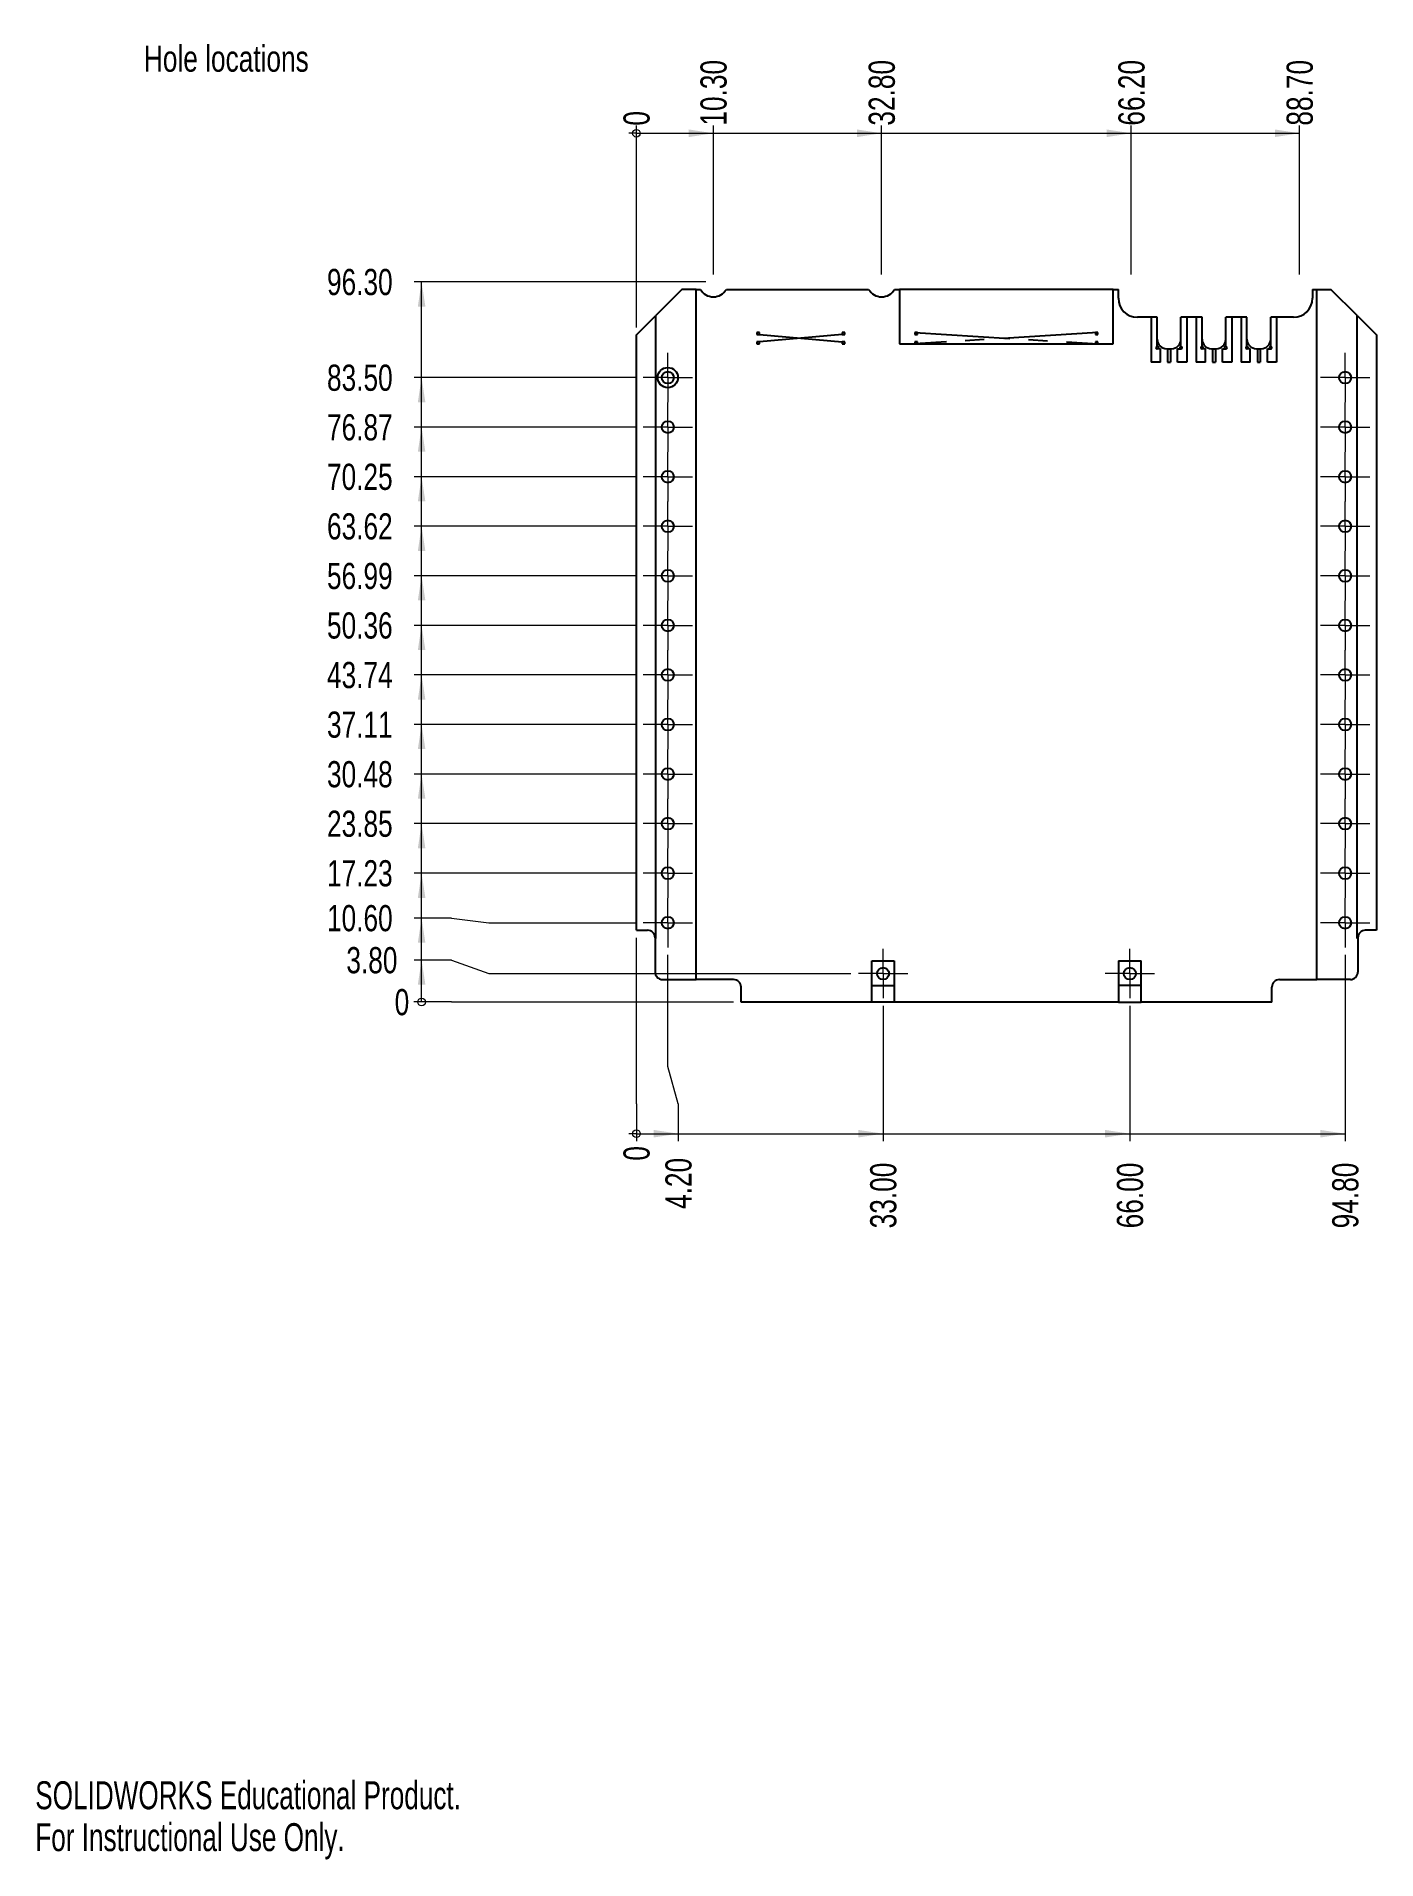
# Paper-space layout 'Sheet2' of a CAD drawing. Header units: millimetres. Extents: x 0 to 179, y 0 to 244.
import ezdxf

# ---------------------------------------------------------------- set-up
doc = ezdxf.new("R2010")
doc.units = ezdxf.units.MM
doc.linetypes.add('CENTERX2', pattern=[20.32, 12.7, -2.54, 2.54, -2.54])
doc.styles.add('SLDTEXTSTYLE0', font='TXT', dxfattribs={"width": 0.75})
doc.styles.add('SLDTEXTSTYLE1', font='TXT', dxfattribs={"width": 0.7})
doc.dimstyles.new('SLDDIMSTYLE0', dxfattribs={"dimtxt": 3.5, "dimasz": 0.338667, "dimexe": 0, "dimexo": 0.0625, "dimgap": 0.875, "dimtad": 0, "dimtih": 1, "dimtoh": 1, "dimdec": 0, "dimrnd": 1e-09, "dimdsep": 46, "dimtxsty": 'SLDTEXTSTYLE0', "dimblk1": 'ORIGIN', "dimblk2": 'ORIGIN', "dimsah": 1, "dimcen": 0.09, "dimadec": 0, "dimazin": 2, "dimtfac": 1, "dimtdec": 0, "dimtofl": 0, "dimtmove": 0, "dimatfit": 3, "dimldrblk": 'ORIGIN', "dimfxl": 1, "dimfrac": 2, "dimtolj": 1, "dimtzin": 12, "dimarcsym": 0})
doc.dimstyles.new('SLDDIMSTYLE1', dxfattribs={"dimtxt": 3.5, "dimasz": 3.302, "dimexe": 0, "dimexo": 0.0625, "dimgap": 0.875, "dimtad": 0, "dimtih": 1, "dimtoh": 1, "dimrnd": 1e-09, "dimzin": 4, "dimdsep": 46, "dimtxsty": 'SLDTEXTSTYLE0', "dimsah": 1, "dimcen": 0.09, "dimadec": 0, "dimazin": 1, "dimtfac": 1, "dimtofl": 0, "dimtmove": 0, "dimatfit": 3, "dimfxl": 1, "dimfrac": 2, "dimtolj": 1, "dimtzin": 12, "dimarcsym": 0})
doc.dimstyles.new('SLDDIMSTYLE2', dxfattribs={"dimtxt": 3.5, "dimasz": 3.302, "dimexe": 0, "dimexo": 0.0625, "dimgap": 0.875, "dimtad": 0, "dimtih": 1, "dimtoh": 1, "dimrnd": 1e-09, "dimzin": 12, "dimdsep": 46, "dimtxsty": 'SLDTEXTSTYLE0', "dimsah": 1, "dimcen": 0.09, "dimadec": 0, "dimazin": 3, "dimtfac": 1, "dimtofl": 0, "dimtmove": 0, "dimatfit": 3, "dimfxl": 1, "dimfrac": 2, "dimtolj": 1, "dimtzin": 12, "dimarcsym": 0})

# ---------------------------------------------------------------- blocks, each defined once
blk = doc.blocks.new('_ORIGIN')
at = {"color": 0, "linetype": 'ByBlock', "lineweight": -2}
blk.add_line((0, 0), (-1, 0), dxfattribs=at)
blk.add_circle((0, 0), 0.5, dxfattribs=at)
blk = doc.blocks.new('_D_26')
at = {"color": 7, "linetype": 'Continuous', "lineweight": 18}
for p, q in [((55.66, 114.63), (50.66, 114.63)), ((55.66, 114.63), (60.66, 114.63)), ((60.66, 114.63), (93.4, 114.63))]:
    blk.add_line(p, q, dxfattribs=at)
at = {"color": 7, "linetype": 'Continuous', "lineweight": 18, "xscale": 1.016, "yscale": 1.016}
blk.add_blockref('_ORIGIN', (51.67, 114.63), dxfattribs=at)
at = {"color": 7, "linetype": 'Continuous', "lineweight": 18, "insert": (48.07, 116.36), "char_height": 3.5, "attachment_point": 1, "style": 'SLDTEXTSTYLE0'}
blk.add_mtext('0', dxfattribs=at)
blk = doc.blocks.new('_D_27')
at = {"color": 7, "linetype": 'Continuous', "lineweight": 18}
for p, q in [((55.66, 120.24), (50.66, 120.24)), ((51.67, 114.63), (51.67, 120.24)), ((55.66, 120.24), (60.66, 118.43)), ((60.66, 118.43), (109.1, 118.43))]:
    blk.add_line(p, q, dxfattribs=at)
blk.add_solid([(51.67, 120.24), (51.17, 116.94), (52.18, 116.94)], dxfattribs=at)
at = {"color": 7, "linetype": 'Continuous', "lineweight": 18, "insert": (41.61, 121.97), "char_height": 3.5, "attachment_point": 1, "style": 'SLDTEXTSTYLE0'}
blk.add_mtext('3.80', dxfattribs=at)
blk = doc.blocks.new('_D_28')
at = {"color": 7, "linetype": 'Continuous', "lineweight": 18}
for p, q in [((55.66, 125.85), (50.66, 125.85)), ((51.67, 120.24), (51.67, 125.85)), ((55.66, 125.85), (60.66, 125.23)), ((60.66, 125.23), (80.3, 125.23))]:
    blk.add_line(p, q, dxfattribs=at)
blk.add_solid([(51.67, 125.85), (51.17, 122.55), (52.18, 122.55)], dxfattribs=at)
at = {"color": 7, "linetype": 'Continuous', "lineweight": 18, "insert": (39.02, 127.59), "char_height": 3.5, "attachment_point": 1, "style": 'SLDTEXTSTYLE0'}
blk.add_mtext('10.60', dxfattribs=at)
blk = doc.blocks.new('_D_29')
at = {"color": 7, "linetype": 'Continuous', "lineweight": 18}
for p, q in [((80.3, 131.86), (50.66, 131.86)), ((51.67, 125.85), (51.67, 131.86))]:
    blk.add_line(p, q, dxfattribs=at)
blk.add_solid([(51.67, 131.86), (51.17, 128.55), (52.18, 128.55)], dxfattribs=at)
at = {"color": 7, "linetype": 'Continuous', "lineweight": 18, "insert": (39.02, 133.59), "char_height": 3.5, "attachment_point": 1, "style": 'SLDTEXTSTYLE0'}
blk.add_mtext('17.23', dxfattribs=at)
blk = doc.blocks.new('_D_30')
at = {"color": 7, "linetype": 'Continuous', "lineweight": 18}
for p, q in [((80.3, 138.48), (50.66, 138.48)), ((51.67, 131.86), (51.67, 138.48))]:
    blk.add_line(p, q, dxfattribs=at)
blk.add_solid([(51.67, 138.48), (51.17, 135.18), (52.18, 135.18)], dxfattribs=at)
at = {"color": 7, "linetype": 'Continuous', "lineweight": 18, "insert": (39.02, 140.22), "char_height": 3.5, "attachment_point": 1, "style": 'SLDTEXTSTYLE0'}
blk.add_mtext('23.85', dxfattribs=at)
blk = doc.blocks.new('_D_31')
at = {"color": 7, "linetype": 'Continuous', "lineweight": 18}
for p, q in [((80.3, 145.11), (50.66, 145.11)), ((51.67, 138.48), (51.67, 145.11))]:
    blk.add_line(p, q, dxfattribs=at)
blk.add_solid([(51.67, 145.11), (51.17, 141.81), (52.18, 141.81)], dxfattribs=at)
at = {"color": 7, "linetype": 'Continuous', "lineweight": 18, "insert": (39.02, 146.84), "char_height": 3.5, "attachment_point": 1, "style": 'SLDTEXTSTYLE0'}
blk.add_mtext('30.48', dxfattribs=at)
blk = doc.blocks.new('_D_32')
at = {"color": 7, "linetype": 'Continuous', "lineweight": 18}
for p, q in [((80.3, 151.74), (50.66, 151.74)), ((51.67, 145.11), (51.67, 151.74))]:
    blk.add_line(p, q, dxfattribs=at)
blk.add_solid([(51.67, 151.74), (51.17, 148.44), (52.18, 148.44)], dxfattribs=at)
at = {"color": 7, "linetype": 'Continuous', "lineweight": 18, "insert": (39.02, 153.47), "char_height": 3.5, "attachment_point": 1, "style": 'SLDTEXTSTYLE0'}
blk.add_mtext('37.11', dxfattribs=at)
blk = doc.blocks.new('_D_33')
at = {"color": 7, "linetype": 'Continuous', "lineweight": 18}
for p, q in [((80.3, 158.36), (50.66, 158.36)), ((51.67, 151.74), (51.67, 158.36))]:
    blk.add_line(p, q, dxfattribs=at)
blk.add_solid([(51.67, 158.36), (51.17, 155.06), (52.18, 155.06)], dxfattribs=at)
at = {"color": 7, "linetype": 'Continuous', "lineweight": 18, "insert": (39.02, 160.1), "char_height": 3.5, "attachment_point": 1, "style": 'SLDTEXTSTYLE0'}
blk.add_mtext('43.74', dxfattribs=at)
blk = doc.blocks.new('_D_34')
at = {"color": 7, "linetype": 'Continuous', "lineweight": 18}
for p, q in [((80.3, 164.99), (50.66, 164.99)), ((51.67, 158.36), (51.67, 164.99))]:
    blk.add_line(p, q, dxfattribs=at)
blk.add_solid([(51.67, 164.99), (51.17, 161.69), (52.18, 161.69)], dxfattribs=at)
at = {"color": 7, "linetype": 'Continuous', "lineweight": 18, "insert": (39.02, 166.73), "char_height": 3.5, "attachment_point": 1, "style": 'SLDTEXTSTYLE0'}
blk.add_mtext('50.36', dxfattribs=at)
blk = doc.blocks.new('_D_35')
at = {"color": 7, "linetype": 'Continuous', "lineweight": 18}
for p, q in [((80.3, 171.62), (50.66, 171.62)), ((51.67, 164.99), (51.67, 171.62))]:
    blk.add_line(p, q, dxfattribs=at)
blk.add_solid([(51.67, 171.62), (51.17, 168.32), (52.18, 168.32)], dxfattribs=at)
at = {"color": 7, "linetype": 'Continuous', "lineweight": 18, "insert": (39.02, 173.35), "char_height": 3.5, "attachment_point": 1, "style": 'SLDTEXTSTYLE0'}
blk.add_mtext('56.99', dxfattribs=at)
blk = doc.blocks.new('_D_36')
at = {"color": 7, "linetype": 'Continuous', "lineweight": 18}
for p, q in [((80.3, 178.25), (50.66, 178.25)), ((51.67, 171.62), (51.67, 178.25))]:
    blk.add_line(p, q, dxfattribs=at)
blk.add_solid([(51.67, 178.25), (51.17, 174.94), (52.18, 174.94)], dxfattribs=at)
at = {"color": 7, "linetype": 'Continuous', "lineweight": 18, "insert": (39.02, 179.98), "char_height": 3.5, "attachment_point": 1, "style": 'SLDTEXTSTYLE0'}
blk.add_mtext('63.62', dxfattribs=at)
blk = doc.blocks.new('_D_37')
at = {"color": 7, "linetype": 'Continuous', "lineweight": 18}
for p, q in [((80.3, 184.87), (50.66, 184.87)), ((51.67, 178.25), (51.67, 184.87))]:
    blk.add_line(p, q, dxfattribs=at)
blk.add_solid([(51.67, 184.87), (51.17, 181.57), (52.18, 181.57)], dxfattribs=at)
at = {"color": 7, "linetype": 'Continuous', "lineweight": 18, "insert": (39.02, 186.61), "char_height": 3.5, "attachment_point": 1, "style": 'SLDTEXTSTYLE0'}
blk.add_mtext('70.25', dxfattribs=at)
blk = doc.blocks.new('_D_38')
at = {"color": 7, "linetype": 'Continuous', "lineweight": 18}
for p, q in [((80.3, 191.5), (50.66, 191.5)), ((51.67, 184.87), (51.67, 191.5))]:
    blk.add_line(p, q, dxfattribs=at)
blk.add_solid([(51.67, 191.5), (51.17, 188.2), (52.18, 188.2)], dxfattribs=at)
at = {"color": 7, "linetype": 'Continuous', "lineweight": 18, "insert": (39.02, 193.23), "char_height": 3.5, "attachment_point": 1, "style": 'SLDTEXTSTYLE0'}
blk.add_mtext('76.87', dxfattribs=at)
blk = doc.blocks.new('_D_39')
at = {"color": 7, "linetype": 'Continuous', "lineweight": 18}
for p, q in [((80.3, 198.13), (50.66, 198.13)), ((51.67, 191.5), (51.67, 198.13))]:
    blk.add_line(p, q, dxfattribs=at)
blk.add_solid([(51.67, 198.13), (51.17, 194.83), (52.18, 194.83)], dxfattribs=at)
at = {"color": 7, "linetype": 'Continuous', "lineweight": 18, "insert": (39.02, 199.86), "char_height": 3.5, "attachment_point": 1, "style": 'SLDTEXTSTYLE0'}
blk.add_mtext('83.50', dxfattribs=at)
blk = doc.blocks.new('_D_40')
at = {"color": 7, "linetype": 'Continuous', "lineweight": 18}
for p, q in [((89.7, 210.93), (50.66, 210.93)), ((51.67, 198.13), (51.67, 210.93))]:
    blk.add_line(p, q, dxfattribs=at)
blk.add_solid([(51.67, 210.93), (51.17, 207.63), (52.18, 207.63)], dxfattribs=at)
at = {"color": 7, "linetype": 'Continuous', "lineweight": 18, "insert": (39.02, 212.66), "char_height": 3.5, "attachment_point": 1, "style": 'SLDTEXTSTYLE0'}
blk.add_mtext('96.30', dxfattribs=at)
blk = doc.blocks.new('_D_41')
at = {"color": 7, "linetype": 'Continuous', "lineweight": 18}
for p, q in [((80.4, 106), (80.4, 123.23)), ((80.4, 101), (80.4, 106)), ((80.4, 101), (80.4, 96))]:
    blk.add_line(p, q, dxfattribs=at)
at = {"color": 7, "linetype": 'Continuous', "lineweight": 18, "xscale": 1.016, "yscale": 1.016}
blk.add_blockref('_ORIGIN', (80.4, 97.02), dxfattribs=at)
at = {"color": 7, "linetype": 'Continuous', "lineweight": 18, "insert": (78.67, 93.41), "char_height": 3.5, "attachment_point": 1, "rotation": 90, "style": 'SLDTEXTSTYLE0'}
blk.add_mtext('0', dxfattribs=at)
blk = doc.blocks.new('_D_42')
at = {"color": 7, "linetype": 'Continuous', "lineweight": 18}
for p, q in [((84.6, 106), (84.6, 120.93)), ((86.01, 101), (84.6, 106)), ((86.01, 101), (86.01, 96)), ((80.4, 97.02), (86.01, 97.02))]:
    blk.add_line(p, q, dxfattribs=at)
blk.add_solid([(86.01, 97.02), (82.71, 97.52), (82.71, 96.51)], dxfattribs=at)
at = {"color": 7, "linetype": 'Continuous', "lineweight": 18, "insert": (84.28, 86.95), "char_height": 3.5, "attachment_point": 1, "rotation": 90, "style": 'SLDTEXTSTYLE0'}
blk.add_mtext('4.20', dxfattribs=at)
blk = doc.blocks.new('_D_43')
at = {"color": 7, "linetype": 'Continuous', "lineweight": 18}
for p, q in [((113.4, 114.13), (113.4, 96)), ((86.01, 97.02), (113.4, 97.02))]:
    blk.add_line(p, q, dxfattribs=at)
blk.add_solid([(113.4, 97.02), (110.1, 97.52), (110.1, 96.51)], dxfattribs=at)
at = {"color": 7, "linetype": 'Continuous', "lineweight": 18, "insert": (111.67, 84.36), "char_height": 3.5, "attachment_point": 1, "rotation": 90, "style": 'SLDTEXTSTYLE0'}
blk.add_mtext('33.00', dxfattribs=at)
blk = doc.blocks.new('_D_44')
at = {"color": 7, "linetype": 'Continuous', "lineweight": 18}
for p, q in [((146.4, 114.13), (146.4, 96)), ((113.4, 97.02), (146.4, 97.02))]:
    blk.add_line(p, q, dxfattribs=at)
blk.add_solid([(146.4, 97.02), (143.1, 97.52), (143.1, 96.51)], dxfattribs=at)
at = {"color": 7, "linetype": 'Continuous', "lineweight": 18, "insert": (144.67, 84.36), "char_height": 3.5, "attachment_point": 1, "rotation": 90, "style": 'SLDTEXTSTYLE0'}
blk.add_mtext('66.00', dxfattribs=at)
blk = doc.blocks.new('_D_45')
at = {"color": 7, "linetype": 'Continuous', "lineweight": 18}
for p, q in [((175.2, 120.93), (175.2, 96)), ((146.4, 97.02), (175.2, 97.02))]:
    blk.add_line(p, q, dxfattribs=at)
blk.add_solid([(175.2, 97.02), (171.9, 97.52), (171.9, 96.51)], dxfattribs=at)
at = {"color": 7, "linetype": 'Continuous', "lineweight": 18, "insert": (173.47, 84.36), "char_height": 3.5, "attachment_point": 1, "rotation": 90, "style": 'SLDTEXTSTYLE0'}
blk.add_mtext('94.80', dxfattribs=at)
blk = doc.blocks.new('_D_46')
at = {"color": 7, "linetype": 'Continuous', "lineweight": 18}
blk.add_line((80.4, 204.83), (80.4, 231.82), dxfattribs=at)
at = {"color": 7, "linetype": 'Continuous', "lineweight": 18, "xscale": 1.016, "yscale": 1.016}
blk.add_blockref('_ORIGIN', (80.4, 230.8), dxfattribs=at)
at = {"color": 7, "linetype": 'Continuous', "lineweight": 18, "insert": (78.67, 231.82), "char_height": 3.5, "attachment_point": 1, "rotation": 90, "style": 'SLDTEXTSTYLE0'}
blk.add_mtext('0', dxfattribs=at)
blk = doc.blocks.new('_D_47')
at = {"color": 7, "linetype": 'Continuous', "lineweight": 18}
for p, q in [((90.7, 211.93), (90.7, 231.82)), ((80.4, 230.8), (90.7, 230.8))]:
    blk.add_line(p, q, dxfattribs=at)
blk.add_solid([(90.7, 230.8), (87.4, 231.31), (87.4, 230.29)], dxfattribs=at)
at = {"color": 7, "linetype": 'Continuous', "lineweight": 18, "insert": (88.97, 231.82), "char_height": 3.5, "attachment_point": 1, "rotation": 90, "style": 'SLDTEXTSTYLE0'}
blk.add_mtext('10.30', dxfattribs=at)
blk = doc.blocks.new('_D_48')
at = {"color": 7, "linetype": 'Continuous', "lineweight": 18}
for p, q in [((113.2, 211.93), (113.2, 231.82)), ((90.7, 230.8), (113.2, 230.8))]:
    blk.add_line(p, q, dxfattribs=at)
blk.add_solid([(113.2, 230.8), (109.9, 231.31), (109.9, 230.29)], dxfattribs=at)
at = {"color": 7, "linetype": 'Continuous', "lineweight": 18, "insert": (111.47, 231.82), "char_height": 3.5, "attachment_point": 1, "rotation": 90, "style": 'SLDTEXTSTYLE0'}
blk.add_mtext('32.80', dxfattribs=at)
blk = doc.blocks.new('_D_49')
at = {"color": 7, "linetype": 'Continuous', "lineweight": 18}
for p, q in [((146.6, 211.93), (146.6, 231.82)), ((113.2, 230.8), (146.6, 230.8))]:
    blk.add_line(p, q, dxfattribs=at)
blk.add_solid([(146.6, 230.8), (143.3, 231.31), (143.3, 230.29)], dxfattribs=at)
at = {"color": 7, "linetype": 'Continuous', "lineweight": 18, "insert": (144.87, 231.82), "char_height": 3.5, "attachment_point": 1, "rotation": 90, "style": 'SLDTEXTSTYLE0'}
blk.add_mtext('66.20', dxfattribs=at)
blk = doc.blocks.new('_D_50')
at = {"color": 7, "linetype": 'Continuous', "lineweight": 18}
for p, q in [((169.1, 211.93), (169.1, 231.82)), ((146.6, 230.8), (169.1, 230.8))]:
    blk.add_line(p, q, dxfattribs=at)
blk.add_solid([(169.1, 230.8), (165.8, 231.31), (165.8, 230.29)], dxfattribs=at)
at = {"color": 7, "linetype": 'Continuous', "lineweight": 18, "insert": (167.37, 231.82), "char_height": 3.5, "attachment_point": 1, "rotation": 90, "style": 'SLDTEXTSTYLE0'}
blk.add_mtext('88.70', dxfattribs=at)
blk = doc.blocks.new('SW_CENTERMARKSYMBOL_26')
at = {"color": 0, "linetype": 'Continuous', "lineweight": 0}
for p, q in [((0, 2.5), (0, 3.3)), ((0, 0), (0, 2.5)), ((-2.5, 0), (-3.3, 0)), ((0, 0), (-2.5, 0)), ((0, 0), (0, -2.5)), ((0, 0), (2.5, 0)), ((2.5, 0), (3.3, 0)), ((0, -2.5), (0, -3.3))]:
    blk.add_line(p, q, dxfattribs=at)
blk = doc.blocks.new('SW_CENTERMARKSYMBOL_27')
at = {"color": 0, "linetype": 'Continuous', "lineweight": 0}
for p, q in [((0, 2.5), (0, 3.3)), ((0, 0), (0, 2.5)), ((-2.5, 0), (-3.3, 0)), ((0, 0), (-2.5, 0)), ((0, 0), (0, -2.5)), ((0, 0), (2.5, 0)), ((2.5, 0), (3.3, 0)), ((0, -2.5), (0, -3.3))]:
    blk.add_line(p, q, dxfattribs=at)
blk = doc.blocks.new('SW_CENTERMARKSYMBOL_28')
at = {"color": 0, "linetype": 'Continuous', "lineweight": 0}
for p, q in [((0, 2.5), (0, 3.3)), ((0, 0), (0, 2.5)), ((-2.5, 0), (-3.3, 0)), ((0, 0), (-2.5, 0)), ((0, 0), (0, -2.5)), ((0, 0), (2.5, 0)), ((2.5, 0), (3.3, 0)), ((0, -2.5), (0, -3.3))]:
    blk.add_line(p, q, dxfattribs=at)
blk = doc.blocks.new('SW_CENTERMARKSYMBOL_29')
at = {"color": 0, "linetype": 'Continuous', "lineweight": 0}
for p, q in [((0, 2.5), (0, 3.3)), ((0, 0), (0, 2.5)), ((-2.5, 0), (-3.3, 0)), ((0, 0), (-2.5, 0)), ((0, 0), (0, -2.5)), ((0, 0), (2.5, 0)), ((2.5, 0), (3.3, 0)), ((0, -2.5), (0, -3.3))]:
    blk.add_line(p, q, dxfattribs=at)
blk = doc.blocks.new('SW_CENTERMARKSYMBOL_30')
at = {"color": 0, "linetype": 'Continuous', "lineweight": 0}
for p, q in [((0, 2.5), (0, 3.3)), ((0, 0), (0, 2.5)), ((-2.5, 0), (-3.3, 0)), ((0, 0), (-2.5, 0)), ((0, 0), (0, -2.5)), ((0, 0), (2.5, 0)), ((2.5, 0), (3.3, 0)), ((0, -2.5), (0, -3.3))]:
    blk.add_line(p, q, dxfattribs=at)
blk = doc.blocks.new('SW_CENTERMARKSYMBOL_31')
at = {"color": 0, "linetype": 'Continuous', "lineweight": 0}
for p, q in [((0, 2.5), (0, 3.3)), ((0, 0), (0, 2.5)), ((-2.5, 0), (-3.3, 0)), ((0, 0), (-2.5, 0)), ((0, 0), (0, -2.5)), ((0, 0), (2.5, 0)), ((2.5, 0), (3.3, 0)), ((0, -2.5), (0, -3.3))]:
    blk.add_line(p, q, dxfattribs=at)
blk = doc.blocks.new('SW_CENTERMARKSYMBOL_32')
at = {"color": 0, "linetype": 'Continuous', "lineweight": 0}
for p, q in [((0, 2.5), (0, 3.3)), ((0, 0), (0, 2.5)), ((-2.5, 0), (-3.3, 0)), ((0, 0), (-2.5, 0)), ((0, 0), (0, -2.5)), ((0, 0), (2.5, 0)), ((2.5, 0), (3.3, 0)), ((0, -2.5), (0, -3.3))]:
    blk.add_line(p, q, dxfattribs=at)
blk = doc.blocks.new('SW_CENTERMARKSYMBOL_33')
at = {"color": 0, "linetype": 'Continuous', "lineweight": 0}
for p, q in [((0, 2.5), (0, 3.3)), ((0, 0), (0, 2.5)), ((-2.5, 0), (-3.3, 0)), ((0, 0), (-2.5, 0)), ((0, 0), (0, -2.5)), ((0, 0), (2.5, 0)), ((2.5, 0), (3.3, 0)), ((0, -2.5), (0, -3.3))]:
    blk.add_line(p, q, dxfattribs=at)
blk = doc.blocks.new('SW_CENTERMARKSYMBOL_34')
at = {"color": 0, "linetype": 'Continuous', "lineweight": 0}
for p, q in [((0, 2.5), (0, 3.3)), ((0, 0), (0, 2.5)), ((-2.5, 0), (-3.3, 0)), ((0, 0), (-2.5, 0)), ((0, 0), (0, -2.5)), ((0, 0), (2.5, 0)), ((2.5, 0), (3.3, 0)), ((0, -2.5), (0, -3.3))]:
    blk.add_line(p, q, dxfattribs=at)
blk = doc.blocks.new('SW_CENTERMARKSYMBOL_35')
at = {"color": 0, "linetype": 'Continuous', "lineweight": 0}
for p, q in [((0, 2.5), (0, 3.3)), ((0, 0), (0, 2.5)), ((-2.5, 0), (-3.3, 0)), ((0, 0), (-2.5, 0)), ((0, 0), (0, -2.5)), ((0, 0), (2.5, 0)), ((2.5, 0), (3.3, 0)), ((0, -2.5), (0, -3.3))]:
    blk.add_line(p, q, dxfattribs=at)
blk = doc.blocks.new('SW_CENTERMARKSYMBOL_36')
at = {"color": 0, "linetype": 'Continuous', "lineweight": 0}
for p, q in [((0, 2.5), (0, 3.3)), ((0, 0), (0, 2.5)), ((-2.5, 0), (-3.3, 0)), ((0, 0), (-2.5, 0)), ((0, 0), (0, -2.5)), ((0, 0), (2.5, 0)), ((2.5, 0), (3.3, 0)), ((0, -2.5), (0, -3.3))]:
    blk.add_line(p, q, dxfattribs=at)
blk = doc.blocks.new('SW_CENTERMARKSYMBOL_37')
at = {"color": 0, "linetype": 'Continuous', "lineweight": 0}
for p, q in [((0, 2.5), (0, 3.3)), ((0, 0), (0, 2.5)), ((-2.5, 0), (-3.3, 0)), ((0, 0), (-2.5, 0)), ((0, 0), (0, -2.5)), ((0, 0), (2.5, 0)), ((2.5, 0), (3.3, 0)), ((0, -2.5), (0, -3.3))]:
    blk.add_line(p, q, dxfattribs=at)
blk = doc.blocks.new('SW_CENTERMARKSYMBOL_38')
at = {"color": 0, "linetype": 'Continuous', "lineweight": 0}
for p, q in [((0, 2.5), (0, 3.3)), ((0, 0), (0, 2.5)), ((-2.5, 0), (-3.3, 0)), ((0, 0), (-2.5, 0)), ((0, 0), (0, -2.5)), ((0, 0), (2.5, 0)), ((2.5, 0), (3.3, 0)), ((0, -2.5), (0, -3.3))]:
    blk.add_line(p, q, dxfattribs=at)
blk = doc.blocks.new('SW_CENTERMARKSYMBOL_39')
at = {"color": 0, "linetype": 'Continuous', "lineweight": 0}
for p, q in [((0, 2.5), (0, 3.3)), ((0, 0), (0, 2.5)), ((-2.5, 0), (-3.3, 0)), ((0, 0), (-2.5, 0)), ((0, 0), (0, -2.5)), ((0, 0), (2.5, 0)), ((2.5, 0), (3.3, 0)), ((0, -2.5), (0, -3.3))]:
    blk.add_line(p, q, dxfattribs=at)
blk = doc.blocks.new('SW_CENTERMARKSYMBOL_40')
at = {"color": 0, "linetype": 'Continuous', "lineweight": 0}
for p, q in [((0, 2.5), (0, 3.3)), ((0, 0), (0, 2.5)), ((-2.5, 0), (-3.3, 0)), ((0, 0), (-2.5, 0)), ((0, 0), (0, -2.5)), ((0, 0), (2.5, 0)), ((2.5, 0), (3.3, 0)), ((0, -2.5), (0, -3.3))]:
    blk.add_line(p, q, dxfattribs=at)
blk = doc.blocks.new('SW_CENTERMARKSYMBOL_41')
at = {"color": 0, "linetype": 'Continuous', "lineweight": 0}
for p, q in [((0, 2.5), (0, 3.3)), ((0, 0), (0, 2.5)), ((-2.5, 0), (-3.3, 0)), ((0, 0), (-2.5, 0)), ((0, 0), (0, -2.5)), ((0, 0), (2.5, 0)), ((2.5, 0), (3.3, 0)), ((0, -2.5), (0, -3.3))]:
    blk.add_line(p, q, dxfattribs=at)
blk = doc.blocks.new('SW_CENTERMARKSYMBOL_42')
at = {"color": 0, "linetype": 'Continuous', "lineweight": 0}
for p, q in [((0, 2.5), (0, 3.3)), ((0, 0), (0, 2.5)), ((-2.5, 0), (-3.3, 0)), ((0, 0), (-2.5, 0)), ((0, 0), (0, -2.5)), ((0, 0), (2.5, 0)), ((2.5, 0), (3.3, 0)), ((0, -2.5), (0, -3.3))]:
    blk.add_line(p, q, dxfattribs=at)
blk = doc.blocks.new('SW_CENTERMARKSYMBOL_43')
at = {"color": 0, "linetype": 'Continuous', "lineweight": 0}
for p, q in [((0, 2.5), (0, 3.3)), ((0, 0), (0, 2.5)), ((-2.5, 0), (-3.3, 0)), ((0, 0), (-2.5, 0)), ((0, 0), (0, -2.5)), ((0, 0), (2.5, 0)), ((2.5, 0), (3.3, 0)), ((0, -2.5), (0, -3.3))]:
    blk.add_line(p, q, dxfattribs=at)
blk = doc.blocks.new('SW_CENTERMARKSYMBOL_44')
at = {"color": 0, "linetype": 'Continuous', "lineweight": 0}
for p, q in [((0, 2.5), (0, 3.3)), ((0, 0), (0, 2.5)), ((-2.5, 0), (-3.3, 0)), ((0, 0), (-2.5, 0)), ((0, 0), (0, -2.5)), ((0, 0), (2.5, 0)), ((2.5, 0), (3.3, 0)), ((0, -2.5), (0, -3.3))]:
    blk.add_line(p, q, dxfattribs=at)
blk = doc.blocks.new('SW_CENTERMARKSYMBOL_45')
at = {"color": 0, "linetype": 'Continuous', "lineweight": 0}
for p, q in [((0, 2.5), (0, 3.3)), ((0, 0), (0, 2.5)), ((-2.5, 0), (-3.3, 0)), ((0, 0), (-2.5, 0)), ((0, 0), (0, -2.5)), ((0, 0), (2.5, 0)), ((2.5, 0), (3.3, 0)), ((0, -2.5), (0, -3.3))]:
    blk.add_line(p, q, dxfattribs=at)
blk = doc.blocks.new('SW_CENTERMARKSYMBOL_46')
at = {"color": 0, "linetype": 'Continuous', "lineweight": 0}
for p, q in [((0, 2.5), (0, 3.3)), ((0, 0), (0, 2.5)), ((-2.5, 0), (-3.3, 0)), ((0, 0), (-2.5, 0)), ((0, 0), (0, -2.5)), ((0, 0), (2.5, 0)), ((2.5, 0), (3.3, 0)), ((0, -2.5), (0, -3.3))]:
    blk.add_line(p, q, dxfattribs=at)
blk = doc.blocks.new('SW_CENTERMARKSYMBOL_47')
at = {"color": 0, "linetype": 'Continuous', "lineweight": 0}
for p, q in [((0, 2.5), (0, 3.3)), ((0, 0), (0, 2.5)), ((-2.5, 0), (-3.3, 0)), ((0, 0), (-2.5, 0)), ((0, 0), (0, -2.5)), ((0, 0), (2.5, 0)), ((2.5, 0), (3.3, 0)), ((0, -2.5), (0, -3.3))]:
    blk.add_line(p, q, dxfattribs=at)
blk = doc.blocks.new('SW_CENTERMARKSYMBOL_48')
at = {"color": 0, "linetype": 'Continuous', "lineweight": 0}
for p, q in [((0, 2.5), (0, 3.3)), ((0, 0), (0, 2.5)), ((-2.5, 0), (-3.3, 0)), ((0, 0), (-2.5, 0)), ((0, 0), (0, -2.5)), ((0, 0), (2.5, 0)), ((2.5, 0), (3.3, 0)), ((0, -2.5), (0, -3.3))]:
    blk.add_line(p, q, dxfattribs=at)
blk = doc.blocks.new('SW_CENTERMARKSYMBOL_49')
at = {"color": 0, "linetype": 'Continuous', "lineweight": 0}
for p, q in [((0, 2.5), (0, 3.3)), ((0, 0), (0, 2.5)), ((-2.5, 0), (-3.3, 0)), ((0, 0), (-2.5, 0)), ((0, 0), (0, -2.5)), ((0, 0), (2.5, 0)), ((2.5, 0), (3.3, 0)), ((0, -2.5), (0, -3.3))]:
    blk.add_line(p, q, dxfattribs=at)
blk = doc.blocks.new('SW_CENTERMARKSYMBOL_50')
at = {"color": 0, "linetype": 'Continuous', "lineweight": 0}
for p, q in [((0, 2.5), (0, 3.3)), ((0, 0), (0, 2.5)), ((-2.5, 0), (-3.3, 0)), ((0, 0), (-2.5, 0)), ((0, 0), (0, -2.5)), ((0, 0), (2.5, 0)), ((2.5, 0), (3.3, 0)), ((0, -2.5), (0, -3.3))]:
    blk.add_line(p, q, dxfattribs=at)
blk = doc.blocks.new('SW_CENTERMARKSYMBOL_51')
at = {"color": 0, "linetype": 'Continuous', "lineweight": 0}
for p, q in [((0, 2.5), (0, 3.3)), ((0, 0), (0, 2.5)), ((-2.5, 0), (-3.3, 0)), ((0, 0), (-2.5, 0)), ((0, 0), (0, -2.5)), ((0, 0), (2.5, 0)), ((2.5, 0), (3.3, 0)), ((0, -2.5), (0, -3.3))]:
    blk.add_line(p, q, dxfattribs=at)

psp = doc.layouts.new('Sheet2')

# ---------------------------------------------------------------- linework, layer by layer
at = {"color": 7, "linetype": 'Continuous', "lineweight": 25}
for p, q in [((86.501, 209.928), (83.001, 206.428)), ((88.401, 209.928), (86.501, 209.928)), ((88.401, 117.628), (88.401, 209.928)), ((88.401, 209.928), (88.969, 209.928)), ((92.433, 209.928), (111.469, 209.928)), ((114.933, 209.928), (115.614, 209.928)), ((115.614, 209.928), (115.614, 202.635)), ((144.189, 209.928), (115.614, 209.928)), ((144.189, 202.635), (144.189, 209.928)), ((144.189, 209.928), (144.869, 209.928)), ((144.869, 208.728), (144.869, 209.928)), ((170.833, 209.928), (170.833, 208.728)), ((170.833, 209.928), (171.401, 209.928)), ((171.401, 117.628), (171.401, 209.928)), ((171.401, 209.928), (173.301, 209.928)), ((176.801, 206.428), (173.301, 209.928)), ((80.401, 203.828), (83.001, 206.428)), ((83.001, 123.128), (83.001, 206.428)), ((149.276, 206.188), (147.409, 206.188)), ((149.276, 206.188), (149.276, 200.198)), ((150.061, 206.188), (149.276, 206.188)), ((150.061, 202.308), (150.061, 206.188)), ((153.241, 202.308), (153.241, 206.188)), ((154.026, 206.188), (153.241, 206.188)), ((154.026, 206.188), (154.026, 200.198)), ((155.276, 206.188), (154.026, 206.188)), ((155.276, 206.188), (155.276, 200.198)), ((156.061, 206.188), (155.276, 206.188)), ((156.061, 202.308), (156.061, 206.188)), ((160.026, 206.188), (159.241, 206.188)), ((159.241, 202.308), (159.241, 206.188)), ((160.026, 206.188), (160.026, 200.198)), ((161.276, 206.188), (160.026, 206.188)), ((161.276, 206.188), (161.276, 200.198)), ((162.061, 206.188), (161.276, 206.188)), ((162.061, 202.308), (162.061, 206.188)), ((165.241, 202.308), (165.241, 206.188)), ((166.026, 206.188), (165.241, 206.188)), ((166.026, 206.188), (166.026, 200.198)), ((168.293, 206.188), (166.026, 206.188)), ((176.801, 123.128), (176.801, 206.428)), ((176.801, 206.428), (179.401, 203.828)), ((80.401, 124.228), (80.401, 203.828)), ((115.614, 202.635), (144.189, 202.635)), ((179.401, 203.828), (179.401, 124.228)), ((150.506, 200.198), (149.276, 200.198)), ((150.506, 201.988), (150.061, 201.988)), ((150.506, 200.198), (150.506, 201.988)), ((151.331, 201.988), (151.461, 201.988)), ((151.461, 201.988), (151.461, 200.198)), ((151.461, 201.988), (151.841, 201.988)), ((151.461, 200.198), (151.841, 200.198)), ((151.841, 201.988), (151.841, 200.198)), ((151.841, 201.988), (151.971, 201.988)), ((152.796, 200.198), (152.796, 201.988)), ((152.796, 201.988), (153.241, 201.988)), ((154.026, 200.198), (152.796, 200.198)), ((156.506, 200.198), (155.276, 200.198)), ((156.506, 201.988), (156.061, 201.988)), ((156.506, 200.198), (156.506, 201.988)), ((157.331, 201.988), (157.461, 201.988)), ((157.461, 201.988), (157.461, 200.198)), ((157.461, 201.988), (157.841, 201.988)), ((157.461, 200.198), (157.841, 200.198)), ((157.841, 201.988), (157.841, 200.198)), ((157.841, 201.988), (157.971, 201.988)), ((158.796, 200.198), (158.796, 201.988)), ((158.796, 201.988), (159.241, 201.988)), ((160.026, 200.198), (158.796, 200.198)), ((162.506, 200.198), (161.276, 200.198)), ((162.506, 201.988), (162.061, 201.988)), ((162.506, 200.198), (162.506, 201.988)), ((163.331, 201.988), (163.461, 201.988)), ((163.461, 201.988), (163.461, 200.198)), ((163.461, 201.988), (163.841, 201.988)), ((163.461, 200.198), (163.841, 200.198)), ((163.841, 201.988), (163.841, 200.198)), ((163.841, 201.988), (163.971, 201.988)), ((164.796, 200.198), (164.796, 201.988)), ((164.796, 201.988), (165.241, 201.988)), ((166.026, 200.198), (164.796, 200.198)), ((80.401, 124.228), (81.901, 124.228)), ((82.901, 123.228), (82.901, 123.128)), ((82.901, 123.128), (83.001, 123.128)), ((82.901, 123.128), (82.901, 118.628)), ((176.901, 123.128), (176.801, 123.128)), ((176.901, 123.228), (176.901, 123.128)), ((176.901, 123.128), (176.901, 118.628)), ((179.401, 124.228), (177.901, 124.228)), ((83.901, 117.628), (88.401, 117.628)), ((93.401, 117.628), (88.401, 117.628)), ((166.401, 117.628), (171.401, 117.628)), ((175.901, 117.628), (171.401, 117.628)), ((94.401, 114.628), (94.401, 116.628)), ((111.901, 114.628), (94.401, 114.628)), ((111.901, 116.828), (114.901, 116.828)), ((111.901, 114.628), (111.901, 116.828)), ((114.901, 114.628), (111.901, 114.628)), ((114.901, 116.828), (114.901, 114.628)), ((144.901, 114.628), (114.901, 114.628)), ((147.901, 116.828), (144.901, 116.828)), ((144.901, 116.828), (144.901, 114.628)), ((144.901, 114.628), (147.901, 114.628)), ((147.901, 114.628), (147.901, 116.828)), ((165.401, 114.628), (147.901, 114.628)), ((165.401, 114.628), (165.401, 116.628))]:
    psp.add_line(p, q, dxfattribs=at)
at = {"color": 7, "linetype": 'Continuous'}
for p, q in [((96.508, 204.159), (96.508, 203.905)), ((96.864, 204.159), (96.508, 204.159)), ((96.508, 203.905), (96.864, 203.905)), ((96.508, 202.889), (96.508, 202.635)), ((96.864, 202.889), (96.508, 202.889)), ((96.508, 202.635), (96.864, 202.635)), ((96.864, 203.905), (96.864, 204.159)), ((96.864, 202.635), (96.864, 202.889)), ((107.938, 204.159), (107.938, 203.905)), ((108.294, 204.159), (107.938, 204.159)), ((107.938, 203.905), (108.294, 203.905)), ((107.938, 202.889), (107.938, 202.635)), ((108.294, 202.889), (107.938, 202.889)), ((107.938, 202.635), (108.294, 202.635)), ((108.294, 203.905), (108.294, 204.159)), ((108.294, 202.635), (108.294, 202.889)), ((117.658, 204.159), (117.658, 203.905)), ((118.014, 204.159), (117.658, 204.159)), ((117.658, 203.905), (118.014, 203.905)), ((117.658, 202.889), (117.658, 202.635)), ((118.014, 202.889), (117.658, 202.889)), ((117.658, 202.635), (118.014, 202.635)), ((118.014, 203.905), (118.014, 204.159)), ((118.014, 202.635), (118.014, 202.889)), ((141.788, 204.159), (141.788, 203.905)), ((142.144, 204.159), (141.788, 204.159)), ((141.788, 203.905), (142.144, 203.905)), ((141.788, 202.889), (141.788, 202.635)), ((142.144, 202.889), (141.788, 202.889)), ((141.788, 202.635), (142.144, 202.635)), ((142.144, 203.905), (142.144, 204.159)), ((142.144, 202.635), (142.144, 202.889)), ((111.901, 114.628), (111.901, 120.128)), ((111.901, 120.128), (114.901, 120.128)), ((114.901, 120.128), (114.901, 114.628)), ((144.901, 120.128), (144.901, 114.628)), ((144.901, 120.128), (147.901, 120.128)), ((147.901, 114.628), (147.901, 120.128)), ((114.901, 114.628), (111.901, 114.628)), ((144.901, 114.628), (147.901, 114.628))]:
    psp.add_line(p, q, dxfattribs=at)
at = {"color": 7, "linetype": 'CENTERX2'}
for p, q in [((107.938, 203.905), (96.864, 202.889)), ((96.864, 203.905), (107.938, 202.889)), ((117.658, 204.159), (142.144, 202.635)), ((142.144, 204.159), (117.658, 202.635))]:
    psp.add_line(p, q, dxfattribs=at)
at = {"color": 7, "linetype": 'Continuous'}
psp.add_circle((84.601, 198.128), 1.35, dxfattribs=at)
at = {"color": 7, "linetype": 'Continuous', "lineweight": 25}
for centre in [(84.601, 198.128), (175.201, 198.128), (84.601, 191.501), (175.201, 191.501), (84.601, 184.874), (175.201, 184.874), (84.601, 178.246), (175.201, 178.246), (84.601, 171.619), (175.201, 171.619), (84.601, 164.992), (175.201, 164.992), (84.601, 158.365), (175.201, 158.365), (84.601, 151.737), (175.201, 151.737), (84.601, 145.11), (175.201, 145.11), (84.601, 138.483), (175.201, 138.483), (84.601, 131.856), (175.201, 131.856), (84.601, 125.228), (175.201, 125.228), (113.401, 118.428), (146.401, 118.428)]:
    psp.add_circle(centre, 0.8, dxfattribs=at)
for centre, radius, start, end in [((90.701, 210.928), 2, 210, 330), ((113.201, 210.928), 2, 210, 330), ((147.409, 208.728), 2.54, 180, 270), ((168.293, 208.728), 2.54, 270, 0), ((151.331, 203.258), 1.27, 180, 270), ((151.971, 203.258), 1.27, 270, 0), ((157.331, 203.258), 1.27, 180, 270), ((157.971, 203.258), 1.27, 270, 0), ((163.331, 203.258), 1.27, 180, 270), ((163.971, 203.258), 1.27, 270, 0), ((150.061, 202.148), 0.16, 90, 270), ((150.061, 202.148), 0.16, 270, 90), ((153.241, 202.148), 0.16, 90, 270), ((153.241, 202.148), 0.16, 270, 90), ((156.061, 202.148), 0.16, 90, 270), ((156.061, 202.148), 0.16, 270, 90), ((159.241, 202.148), 0.16, 90, 270), ((159.241, 202.148), 0.16, 270, 90), ((162.061, 202.148), 0.16, 90, 270), ((162.061, 202.148), 0.16, 270, 90), ((165.241, 202.148), 0.16, 90, 270), ((165.241, 202.148), 0.16, 270, 90), ((81.901, 123.228), 1, 0, 90), ((177.901, 123.228), 1, 90, 180), ((83.901, 118.628), 1, 180, 270), ((93.401, 116.628), 1, 0, 90), ((166.401, 116.628), 1, 90, 180), ((175.901, 118.628), 1, 270, 0)]:
    psp.add_arc(centre, radius, start, end, dxfattribs=at)

# ---------------------------------------------------------------- block references
at = {"color": 7, "linetype": 'Continuous', "lineweight": 0}
for name, p in [('SW_CENTERMARKSYMBOL_26', (84.601, 198.128)), ('SW_CENTERMARKSYMBOL_39', (175.201, 198.128)), ('SW_CENTERMARKSYMBOL_38', (84.601, 191.501)), ('SW_CENTERMARKSYMBOL_50', (175.201, 191.501)), ('SW_CENTERMARKSYMBOL_37', (84.601, 184.874)), ('SW_CENTERMARKSYMBOL_49', (175.201, 184.874)), ('SW_CENTERMARKSYMBOL_36', (84.601, 178.246)), ('SW_CENTERMARKSYMBOL_48', (175.201, 178.246)), ('SW_CENTERMARKSYMBOL_35', (84.601, 171.619)), ('SW_CENTERMARKSYMBOL_47', (175.201, 171.619)), ('SW_CENTERMARKSYMBOL_34', (84.601, 164.992)), ('SW_CENTERMARKSYMBOL_46', (175.201, 164.992)), ('SW_CENTERMARKSYMBOL_33', (84.601, 158.365)), ('SW_CENTERMARKSYMBOL_45', (175.201, 158.365)), ('SW_CENTERMARKSYMBOL_32', (84.601, 151.737)), ('SW_CENTERMARKSYMBOL_44', (175.201, 151.737)), ('SW_CENTERMARKSYMBOL_31', (84.601, 145.11)), ('SW_CENTERMARKSYMBOL_43', (175.201, 145.11)), ('SW_CENTERMARKSYMBOL_30', (84.601, 138.483)), ('SW_CENTERMARKSYMBOL_42', (175.201, 138.483)), ('SW_CENTERMARKSYMBOL_29', (84.601, 131.856)), ('SW_CENTERMARKSYMBOL_41', (175.201, 131.856)), ('SW_CENTERMARKSYMBOL_28', (84.601, 125.228)), ('SW_CENTERMARKSYMBOL_40', (175.201, 125.228)), ('SW_CENTERMARKSYMBOL_27', (113.401, 118.428)), ('SW_CENTERMARKSYMBOL_51', (146.401, 118.428))]:
    psp.add_blockref(name, p, dxfattribs=at)

# ---------------------------------------------------------------- texts
at = {"color": 7, "linetype": 'Continuous', "lineweight": 0, "insert": (14.529, 242.532), "char_height": 3.5, "attachment_point": 1, "style": 'SLDTEXTSTYLE0'}
psp.add_mtext('Hole locations', dxfattribs=at)
at = {"color": 7, "linetype": 'Continuous', "char_height": 3.73507, "attachment_point": 1, "style": 'SLDTEXTSTYLE1'}
for s, insert in [('SOLIDWORKS Educational Product.', (0, 10.417)), ('For Instructional Use Only.', (0, 4.815))]:
    psp.add_mtext(s, dxfattribs=dict(at, insert=insert))

# ---------------------------------------------------------------- dimensions: what is measured, and where the dimension line sits
at = {"color": 7, "linetype": 'Continuous', "lineweight": 18}
for feature_location, offset, dtype, origin, dimstyle, picture, middle in [((90.701, 210.928), (0, 20.889), 1, (80.401, 203.828), 'SLDDIMSTYLE1', '_D_47', (90.701, 237.636)), ((113.201, 210.928), (0, 20.889), 1, (80.401, 203.828), 'SLDDIMSTYLE1', '_D_48', (113.201, 237.636)), ((146.601, 210.928), (0, 20.889), 1, (80.401, 203.828), 'SLDDIMSTYLE1', '_D_49', (146.601, 237.636)), ((169.101, 210.928), (0, 20.889), 1, (80.401, 203.828), 'SLDDIMSTYLE1', '_D_50', (169.101, 237.636)), ((80.401100352, 203.828274648), (0, 27.989390153), 1, (80.401100352, 203.828274648), 'SLDDIMSTYLE0', '_D_46', (80.401100352, 233.110720398)), ((90.701, 210.928), (-40.042, 0), 0, (94.401, 114.628), 'SLDDIMSTYLE1', '_D_40', (44.84, 210.928)), ((81.301, 198.128), (-30.642, 0), 0, (94.401, 114.628), 'SLDDIMSTYLE1', '_D_39', (44.84, 198.128)), ((81.301, 191.501), (-30.642, 0), 0, (94.401, 114.628), 'SLDDIMSTYLE2', '_D_38', (44.84, 191.501)), ((81.301, 184.874), (-30.642, 0), 0, (94.401, 114.628), 'SLDDIMSTYLE2', '_D_37', (44.84, 184.874)), ((81.301, 178.246), (-30.642, 0), 0, (94.401, 114.628), 'SLDDIMSTYLE2', '_D_36', (44.84, 178.246)), ((81.301, 171.619), (-30.642, 0), 0, (94.401, 114.628), 'SLDDIMSTYLE2', '_D_35', (44.84, 171.619)), ((81.301, 164.992), (-30.642, 0), 0, (94.401, 114.628), 'SLDDIMSTYLE2', '_D_34', (44.84, 164.992)), ((81.301, 158.365), (-30.642, 0), 0, (94.401, 114.628), 'SLDDIMSTYLE2', '_D_33', (44.84, 158.365)), ((81.301, 151.737), (-30.642, 0), 0, (94.401, 114.628), 'SLDDIMSTYLE2', '_D_32', (44.84, 151.737)), ((81.301, 145.11), (-30.642, 0), 0, (94.401, 114.628), 'SLDDIMSTYLE2', '_D_31', (44.84, 145.11)), ((81.3011, 138.4828), (-30.6424, 0), 0, (94.4011, 114.6283), 'SLDDIMSTYLE2', '_D_30', (44.8399, 138.4828)), ((81.301, 131.856), (-30.642, 0), 0, (94.401, 114.628), 'SLDDIMSTYLE2', '_D_29', (44.84, 131.856)), ((81.301, 125.228), (-30.642, 0.624), 0, (94.401, 114.628), 'SLDDIMSTYLE1', '_D_28', (44.84, 125.852)), ((110.101, 118.428), (-59.442, 1.812), 0, (94.401, 114.628), 'SLDDIMSTYLE1', '_D_27', (46.133, 120.24)), ((80.401100352, 124.228274648), (0, -28.228826247), 1, (80.401100352, 124.228274648), 'SLDDIMSTYLE0', '_D_41', (80.401100352, 94.706392804)), ((84.601, 121.928), (1.412, -25.929), 1, (80.401, 124.228), 'SLDDIMSTYLE1', '_D_42', (86.013, 91.474)), ((113.401, 115.128), (0, -19.129), 1, (80.401, 124.228), 'SLDDIMSTYLE1', '_D_43', (113.401, 90.181)), ((146.401, 115.128), (0, -19.129), 1, (80.401, 124.228), 'SLDDIMSTYLE1', '_D_44', (146.401, 90.181)), ((175.201, 121.928), (0, -25.929), 1, (80.401, 124.228), 'SLDDIMSTYLE1', '_D_45', (175.201, 90.181)), ((94.401100352, 114.628274648), (-43.742428554, 0), 0, (94.401100352, 114.628274648), 'SLDDIMSTYLE0', '_D_26', (49.365616201, 114.628274648))]:
    dim = psp.add_ordinate_dim(feature_location=feature_location, offset=offset, dtype=dtype, origin=origin, dimstyle=dimstyle, dxfattribs=at)
    dim.commit()
    dim.dimension.update_dxf_attribs({"geometry": picture, "text_midpoint": middle})

doc.saveas('drawing.dxf')
